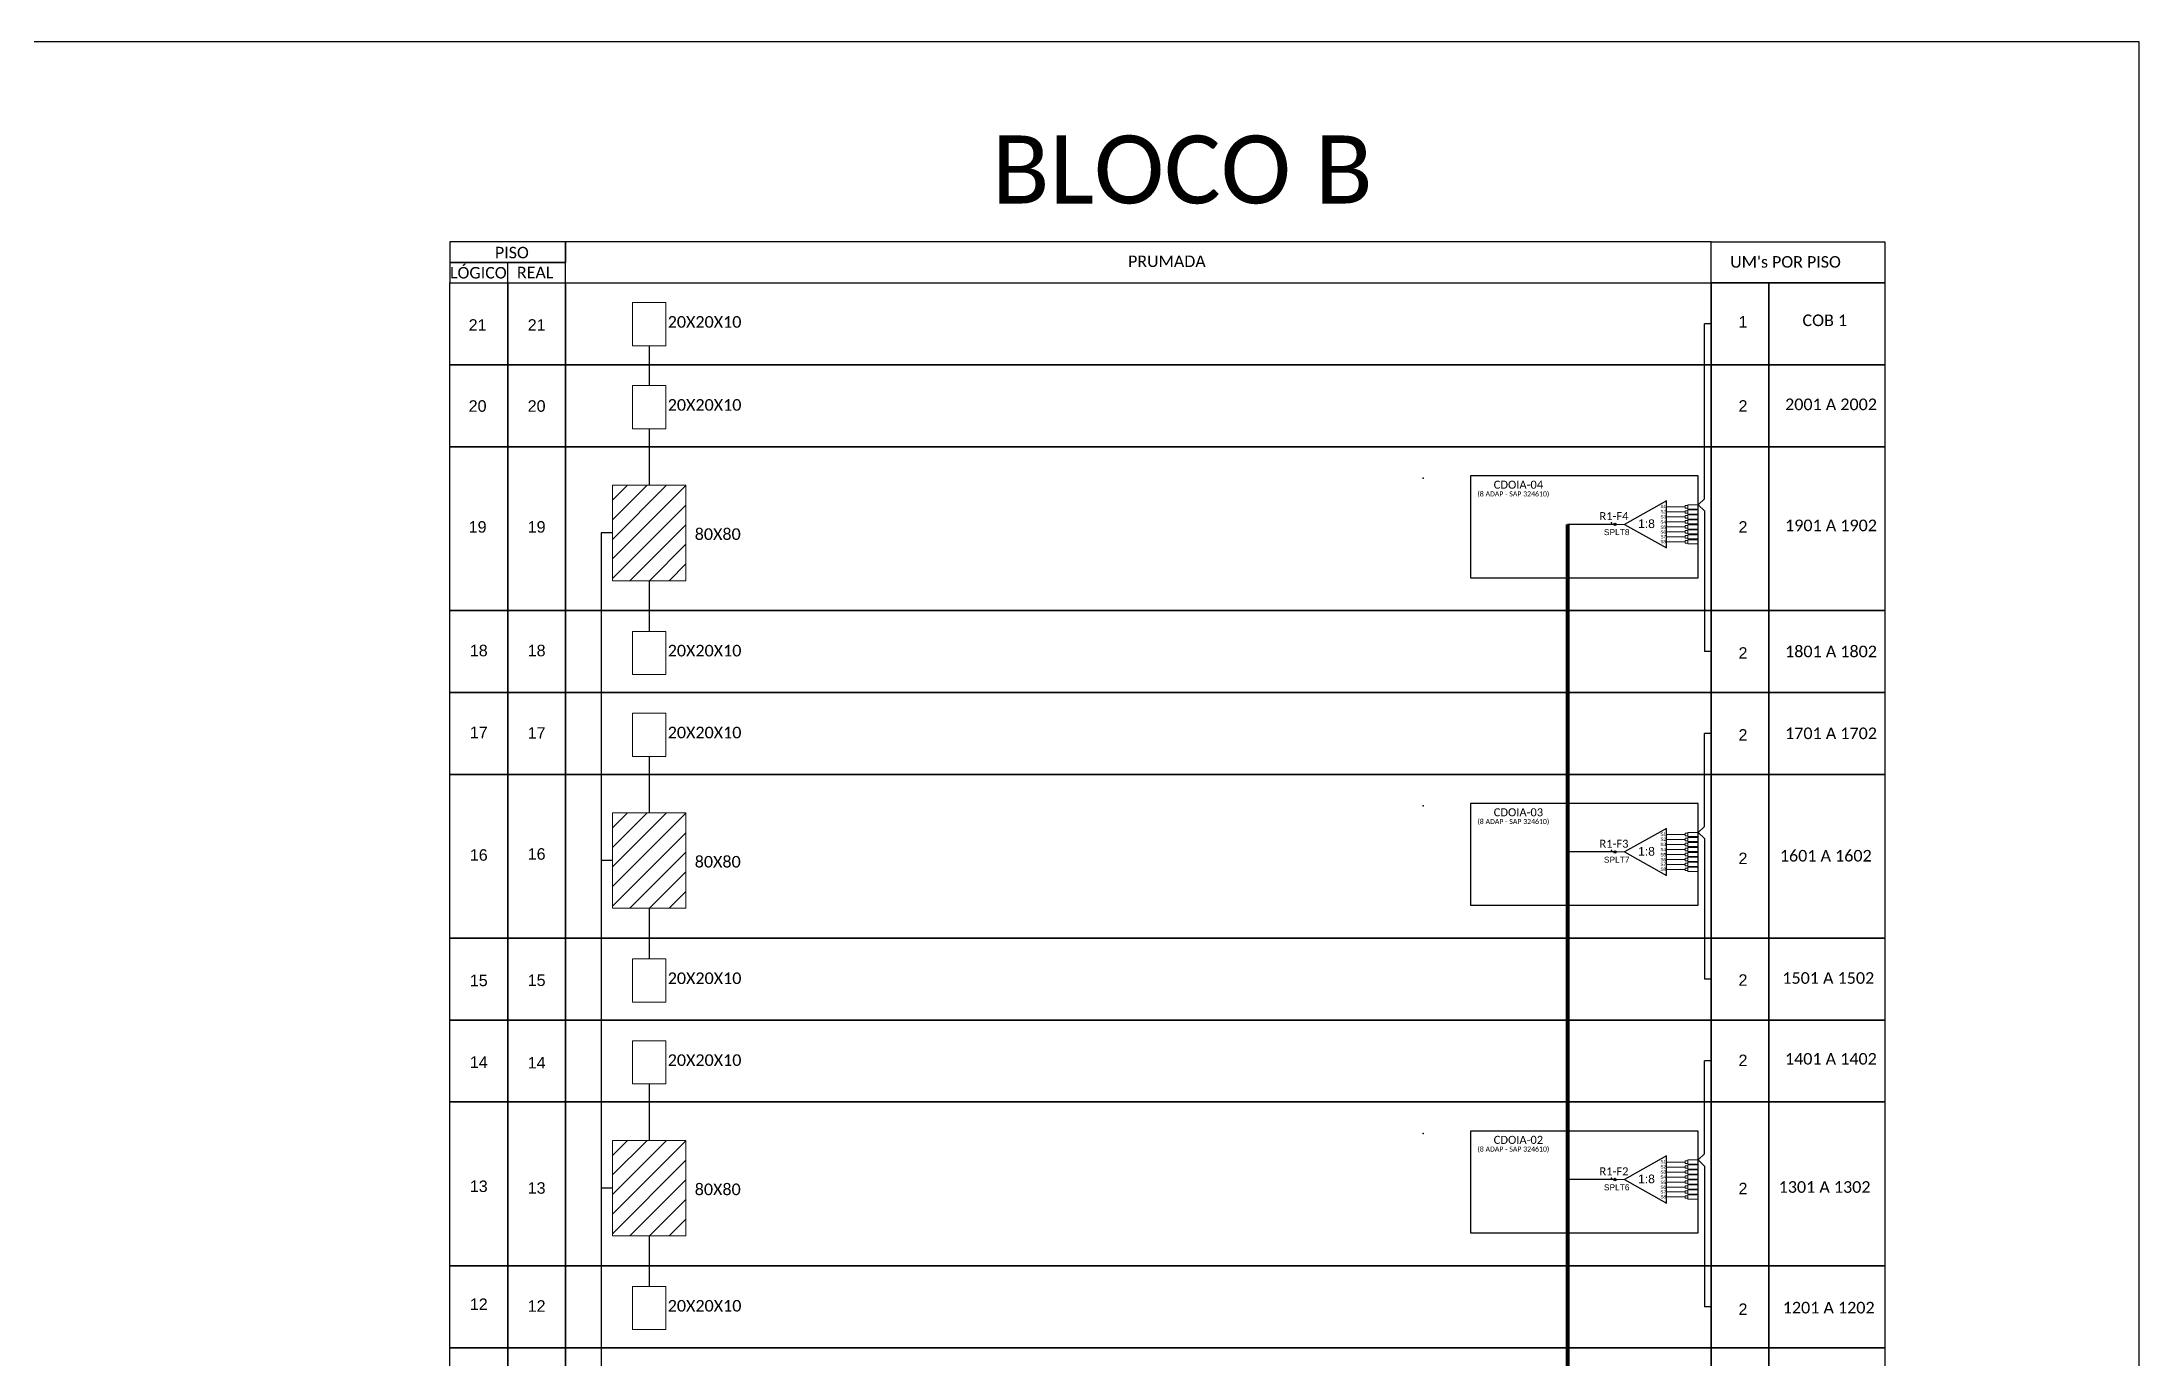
# Model space of a CAD drawing. Header units: inches. Extents: x 2352 to 7774, y -43 to 551.
# Drawn here: x 6444.4 to 6863.7, y 287.8 to 550.8 of the extents above; entities that cross this region are included whole.
import ezdxf
from ezdxf.enums import TextEntityAlignment as Align

# ---------------------------------------------------------------- set-up
doc = ezdxf.new("R2010")
doc.units = ezdxf.units.IN
doc.header["$MEASUREMENT"] = 0
doc.styles.add('ARIAL', font='arial.ttf')
doc.styles.add('WMF-Calibri0', font='calibri.ttf')

# ---------------------------------------------------------------- blocks, each defined once
blk = doc.blocks.new('SPLT_1-8_SC-APC')
at = {"color": 1}
blk.add_lwpolyline([(-7.37, -2.1), (-17.04, -7.55), (-7.37, -13), (-7.37, -2.1)], dxfattribs=at)
at = {"color": 3, "lineweight": 0}
for points in [[(-2.99, -3.51), (-7.37, -3.51)], [(-7.37, -4.66), (-2.99, -4.66)], [(-2.41, -3.02), (-2.41, -4)], [(-2.41, -3.02), (0, -3.02)], [(-2.41, -4), (0, -4)], [(-2.41, -4.17), (-2.41, -5.16)], [(-2.41, -4.17), (0, -4.17)], [(-7.37, -5.82), (-2.99, -5.82)], [(-7.37, -6.97), (-2.99, -6.97)], [(-7.37, -8.12), (-2.99, -8.12)], [(-7.37, -9.28), (-2.99, -9.28)], [(-2.41, -5.16), (0, -5.16)], [(-2.41, -5.32), (-2.41, -6.31)], [(-2.41, -5.32), (0, -5.32)], [(-2.41, -6.31), (0, -6.31)], [(-2.41, -6.48), (-2.41, -7.46)], [(-2.41, -6.48), (0, -6.48)], [(-2.41, -7.46), (0, -7.46)], [(-2.41, -7.63), (-2.41, -8.62)], [(-2.41, -7.63), (0, -7.63)], [(-2.41, -8.62), (0, -8.62)], [(-2.41, -8.78), (-2.41, -9.77)], [(-2.41, -8.78), (0, -8.78)], [(-7.37, -10.43), (-2.99, -10.43)], [(-7.37, -11.58), (-2.99, -11.58)], [(-2.41, -9.77), (0, -9.77)], [(-2.41, -9.94), (-2.41, -10.92)], [(-2.41, -9.94), (0, -9.94)], [(-2.41, -10.92), (0, -10.92)], [(-2.41, -11.09), (-2.41, -12.08)], [(-2.41, -11.09), (0, -11.09)], [(-2.41, -12.08), (0, -12.08)]]:
    blk.add_lwpolyline(points, dxfattribs=at)
for points in [[(-2.99, -3.22), (-2.41, -3.22), (-2.41, -3.8), (-2.99, -3.8)], [(-2.99, -4.38), (-2.41, -4.38), (-2.41, -4.95), (-2.99, -4.95)], [(-2.99, -5.53), (-2.41, -5.53), (-2.41, -6.1), (-2.99, -6.1)], [(-2.99, -6.68), (-2.41, -6.68), (-2.41, -7.26), (-2.99, -7.26)], [(-2.99, -7.84), (-2.41, -7.84), (-2.41, -8.41), (-2.99, -8.41)], [(-2.99, -8.99), (-2.41, -8.99), (-2.41, -9.56), (-2.99, -9.56)], [(-2.99, -10.14), (-2.41, -10.14), (-2.41, -10.72), (-2.99, -10.72)], [(-2.99, -11.3), (-2.41, -11.3), (-2.41, -11.87), (-2.99, -11.87)]]:
    blk.add_lwpolyline(points, close=True, dxfattribs=at)
at = {"color": 1, "lineweight": 0}
blk.add_lwpolyline([(-17.04, -7.55), (-19.26, -7.55)], dxfattribs=at)
at = {"color": 1, "style": 'ARIAL'}
for s, height, p in [('S1', 0.75, (-8.74, -3.78)), ('S2', 0.75, (-8.74, -4.97)), ('1:8', 2, (-13.91, -8.4)), ('S3', 0.75, (-8.74, -6.18)), ('S4', 0.75, (-8.74, -7.36)), ('S5', 0.75, (-8.74, -8.57)), ('S6', 0.75, (-8.74, -9.69)), ('S7', 0.75, (-8.74, -10.78)), ('S8', 0.75, (-8.74, -11.9))]:
    blk.add_text(s, height=height, dxfattribs=at).set_placement(p)
blk = doc.blocks.new('SPLITTER_')
blk.add_point((0, 0))
at = {"style": 'ARIAL', "flags": 4}
blk.add_attdef('SPLT', (0, -3.26), '', height=1.5, dxfattribs=at)
blk = doc.blocks.new('A$C415C251F')
at = {"color": 3}
blk.add_point((0, 0), dxfattribs=at)
blk = doc.blocks.new('LEG_CDOIA8_C-SPLT_ESQ')
at = {"color": 3, "extrusion": (0, 0, -1), "xscale": -1, "zscale": -1}
blk.add_blockref('A$C415C251F', (0, 0), dxfattribs=at)
at = {"color": 1, "style": 'WMF-Calibri0', "flags": 4}
blk.add_attdef('MODELO', text='', height=1.5, dxfattribs=at).set_placement((22.54, -4.54), align=Align.CENTER)
blk.add_attdef('CDO', (21.44, -2.61), '', height=2, dxfattribs=at)
at = {"style": 'ARIAL', "flags": 4}
blk.add_attdef('SPLITAGEM', text='', height=1.5, dxfattribs=at).set_placement((18.61, -12.59), align=Align.CENTER)

msp = doc.modelspace()

# ---------------------------------------------------------------- hatches: boundary and pattern name
h = msp.add_hatch()
h.set_pattern_fill('ANSI31', color=1, scale=22.150909, style=0)
h.set_pattern_definition([(45, (-270.7667, -171.3535), (-1.9578823, 1.9578823), [])])
h.paths.add_polyline_path([(6573.16, 462.25), (6558.49, 462.25), (6558.49, 443.15), (6573.16, 443.15)])
h = msp.add_hatch(color=3)
h.dxf.hatch_style = 1
edge = h.paths.add_edge_path()
edge.add_arc((6758.93, 454.41), 0.242, 0, 360)
h = msp.add_hatch()
h.set_pattern_fill('ANSI31', color=1, scale=22.150909, style=0)
h.set_pattern_definition([(45, (-270.7667, -236.841), (-1.9578823, 1.9578823), [])])
h.paths.add_polyline_path([(6573.16, 396.76), (6558.49, 396.76), (6558.49, 377.66), (6573.16, 377.66)])
h = msp.add_hatch(color=3)
h.dxf.hatch_style = 1
edge = h.paths.add_edge_path()
edge.add_arc((6758.93, 388.92), 0.242, 0, 360)
h = msp.add_hatch()
h.set_pattern_fill('ANSI31', color=1, scale=22.150909, style=0)
h.set_pattern_definition([(45, (-270.7667, -302.3285), (-1.9578823, 1.9578823), [])])
h.paths.add_polyline_path([(6573.16, 331.27), (6558.49, 331.27), (6558.49, 312.18), (6573.16, 312.18)])
h = msp.add_hatch(color=3)
h.dxf.hatch_style = 1
edge = h.paths.add_edge_path()
edge.add_arc((6758.93, 323.44), 0.242, 0, 360)

# ---------------------------------------------------------------- linework, layer by layer
for points in [[(6025.14, -43.15), (6863.71, -43.15), (6863.71, 550.85), (6025.14, 550.85), (6025.14, -43.15)], [(6549.12, 502.67), (6778.14, 502.67), (6778.14, 510.89), (6549.12, 510.89), (6549.12, 510.89), (6549.12, 506.78)], [(6537.55, 502.67), (6537.55, 506.78)]]:
    msp.add_lwpolyline(points)
at = {"color": 0}
for points in [[(6525.97, 506.78), (6549.12, 506.78), (6549.12, 510.89), (6525.97, 510.89)], [(6525.97, 502.67), (6549.12, 502.67), (6549.12, 506.78), (6525.97, 506.78)]]:
    msp.add_lwpolyline(points, close=True, dxfattribs=at)
for points in [[(6778.14, 510.89), (6812.86, 510.89), (6812.86, 502.67), (6778.14, 502.67)], [(6525.97, 502.67), (6537.55, 502.67), (6537.55, 486.3), (6525.97, 486.3)], [(6537.55, 502.67), (6549.12, 502.67), (6549.12, 486.3), (6537.55, 486.3)], [(6549.12, 502.67), (6778.14, 502.67), (6778.14, 486.3), (6549.12, 486.3)], [(6778.14, 502.67), (6789.71, 502.67), (6789.71, 486.3), (6778.14, 486.3)], [(6789.71, 502.67), (6812.86, 502.67), (6812.86, 486.3), (6789.71, 486.3)], [(6525.97, 486.3), (6537.55, 486.3), (6537.55, 469.92), (6525.97, 469.92)], [(6537.55, 486.3), (6549.12, 486.3), (6549.12, 469.92), (6537.55, 469.92)], [(6549.12, 486.3), (6778.14, 486.3), (6778.14, 469.92), (6549.12, 469.92)], [(6778.14, 486.3), (6789.71, 486.3), (6789.71, 469.92), (6778.14, 469.92)], [(6789.71, 486.3), (6812.86, 486.3), (6812.86, 469.92), (6789.71, 469.92)], [(6525.97, 469.92), (6537.55, 469.92), (6537.55, 437.18), (6525.97, 437.18)], [(6537.55, 469.92), (6549.12, 469.92), (6549.12, 437.18), (6537.55, 437.18)], [(6549.12, 469.92), (6778.14, 469.92), (6778.14, 437.18), (6549.12, 437.18)], [(6778.14, 469.92), (6789.71, 469.92), (6789.71, 437.18), (6778.14, 437.18)], [(6789.71, 469.92), (6812.86, 469.92), (6812.86, 437.18), (6789.71, 437.18)], [(6525.97, 437.18), (6537.55, 437.18), (6537.55, 420.81), (6525.97, 420.81)], [(6537.55, 437.18), (6549.12, 437.18), (6549.12, 420.81), (6537.55, 420.81)], [(6549.12, 437.18), (6778.14, 437.18), (6778.14, 420.81), (6549.12, 420.81)], [(6778.14, 437.18), (6789.71, 437.18), (6789.71, 420.81), (6778.14, 420.81)], [(6789.71, 437.18), (6812.86, 437.18), (6812.86, 420.81), (6789.71, 420.81)], [(6525.97, 420.81), (6537.55, 420.81), (6537.55, 404.44), (6525.97, 404.44)], [(6537.55, 420.81), (6549.12, 420.81), (6549.12, 404.44), (6537.55, 404.44)], [(6549.12, 420.81), (6778.14, 420.81), (6778.14, 404.44), (6549.12, 404.44)], [(6778.14, 420.81), (6789.71, 420.81), (6789.71, 404.44), (6778.14, 404.44)], [(6789.71, 420.81), (6812.86, 420.81), (6812.86, 404.44), (6789.71, 404.44)], [(6525.97, 404.44), (6537.55, 404.44), (6537.55, 371.69), (6525.97, 371.69)], [(6537.55, 404.44), (6549.12, 404.44), (6549.12, 371.69), (6537.55, 371.69)], [(6549.12, 404.44), (6778.14, 404.44), (6778.14, 371.69), (6549.12, 371.69)], [(6778.14, 404.44), (6789.71, 404.44), (6789.71, 371.69), (6778.14, 371.69)], [(6789.71, 404.44), (6812.86, 404.44), (6812.86, 371.69), (6789.71, 371.69)], [(6525.97, 371.69), (6537.55, 371.69), (6537.55, 355.32), (6525.97, 355.32)], [(6537.55, 371.69), (6549.12, 371.69), (6549.12, 355.32), (6537.55, 355.32)], [(6549.12, 371.69), (6778.14, 371.69), (6778.14, 355.32), (6549.12, 355.32)], [(6778.14, 371.69), (6789.71, 371.69), (6789.71, 355.32), (6778.14, 355.32)], [(6789.71, 371.69), (6812.86, 371.69), (6812.86, 355.32), (6789.71, 355.32)], [(6525.97, 355.32), (6537.55, 355.32), (6537.55, 338.95), (6525.97, 338.95)], [(6537.55, 355.32), (6549.12, 355.32), (6549.12, 338.95), (6537.55, 338.95)], [(6549.12, 355.32), (6778.14, 355.32), (6778.14, 338.95), (6549.12, 338.95)], [(6778.14, 355.32), (6789.71, 355.32), (6789.71, 338.95), (6778.14, 338.95)], [(6789.71, 355.32), (6812.86, 355.32), (6812.86, 338.95), (6789.71, 338.95)], [(6525.97, 338.95), (6537.55, 338.95), (6537.55, 306.21), (6525.97, 306.21)], [(6537.55, 338.95), (6549.12, 338.95), (6549.12, 306.21), (6537.55, 306.21)], [(6549.12, 338.95), (6778.14, 338.95), (6778.14, 306.21), (6549.12, 306.21)], [(6778.14, 338.95), (6789.71, 338.95), (6789.71, 306.21), (6778.14, 306.21)], [(6789.71, 338.95), (6812.86, 338.95), (6812.86, 306.21), (6789.71, 306.21)], [(6525.97, 306.21), (6537.55, 306.21), (6537.55, 289.83), (6525.97, 289.83)], [(6537.55, 306.21), (6549.12, 306.21), (6549.12, 289.83), (6537.55, 289.83)], [(6549.12, 306.21), (6778.14, 306.21), (6778.14, 289.83), (6549.12, 289.83)], [(6778.14, 306.21), (6789.71, 306.21), (6789.71, 289.83), (6778.14, 289.83)], [(6789.71, 306.21), (6812.86, 306.21), (6812.86, 289.83), (6789.71, 289.83)], [(6525.97, 289.83), (6537.55, 289.83), (6537.55, 273.46), (6525.97, 273.46)], [(6537.55, 289.83), (6549.12, 289.83), (6549.12, 273.46), (6537.55, 273.46)], [(6549.12, 289.83), (6778.14, 289.83), (6778.14, 273.46), (6549.12, 273.46)], [(6778.14, 289.83), (6789.71, 289.83), (6789.71, 273.46), (6778.14, 273.46)], [(6789.71, 289.83), (6812.86, 289.83), (6812.86, 273.46), (6789.71, 273.46)]]:
    msp.add_lwpolyline(points, close=True)
at = {"color": 0, "lineweight": 0}
for points in [[(6562.51, 498.73), (6569.13, 498.73), (6569.13, 490.11), (6562.51, 490.11)], [(6562.51, 482.14), (6569.13, 482.14), (6569.13, 473.52), (6562.51, 473.52)], [(6562.51, 433.02), (6569.13, 433.02), (6569.13, 424.4), (6562.51, 424.4)], [(6562.51, 416.65), (6569.13, 416.65), (6569.13, 408.03), (6562.51, 408.03)], [(6562.51, 367.53), (6569.13, 367.53), (6569.13, 358.91), (6562.51, 358.91)], [(6562.51, 351.16), (6569.13, 351.16), (6569.13, 342.54), (6562.51, 342.54)], [(6562.51, 302.05), (6569.13, 302.05), (6569.13, 293.43), (6562.51, 293.43)]]:
    msp.add_lwpolyline(points, close=True, dxfattribs=at)
at = {"color": 3}
for points in [[(6776.82, 459.53), (6776.82, 494.48)], [(6778.14, 494.48), (6776.82, 494.48)], [(6565.82, 490.11), (6565.82, 482.14)], [(6565.82, 473.52), (6565.82, 462.25)], [(6776.82, 459.53), (6775.57, 458.32), (6776.82, 457.12), (6776.82, 457.12)], [(6776.82, 457.12), (6776.82, 428.99)], [(6558.49, 452.7), (6556.26, 452.7), (6556.26, 141.63)], [(6565.82, 443.15), (6565.82, 433.02)], [(6778.14, 428.99), (6776.82, 428.99)], [(6776.82, 394.04), (6776.82, 412.62)], [(6778.14, 412.62), (6776.82, 412.62)], [(6565.82, 408.03), (6565.82, 396.76)], [(6776.82, 394.04), (6775.57, 392.84), (6776.82, 391.63), (6776.82, 391.63)], [(6776.82, 391.63), (6776.82, 363.51)], [(6558.49, 387.21), (6556.26, 387.21)], [(6565.82, 377.66), (6565.82, 367.53)], [(6778.14, 363.51), (6776.82, 363.51)], [(6776.82, 328.56), (6776.82, 347.14)], [(6778.14, 347.14), (6776.82, 347.14)], [(6565.82, 342.54), (6565.82, 331.27)], [(6776.82, 328.56), (6775.57, 327.35), (6776.82, 326.14), (6776.82, 326.14)], [(6776.82, 326.14), (6776.82, 298.02)], [(6558.49, 321.72), (6556.26, 321.72)], [(6565.82, 312.18), (6565.82, 302.05)], [(6778.14, 298.02), (6776.82, 298.02)]]:
    msp.add_lwpolyline(points, dxfattribs=at)
at = {"color": 1, "lineweight": 0}
for points in [[(6558.49, 462.25), (6573.16, 462.25), (6573.16, 443.15), (6558.49, 443.15)], [(6558.49, 396.76), (6573.16, 396.76), (6573.16, 377.66), (6558.49, 377.66)], [(6558.49, 331.27), (6573.16, 331.27), (6573.16, 312.18), (6558.49, 312.18)]]:
    msp.add_lwpolyline(points, close=True, dxfattribs=at)
at = {"color": 1}
for points in [[(6775.57, 464.08), (6730.05, 464.08), (6730.05, 443.75), (6775.57, 443.75)], [(6775.57, 398.59), (6730.05, 398.59), (6730.05, 378.27), (6775.57, 378.27)], [(6775.57, 333.1), (6730.05, 333.1), (6730.05, 312.78), (6775.57, 312.78)]]:
    msp.add_lwpolyline(points, close=True, dxfattribs=at)
at = {"color": 5, "const_width": 0.8}
msp.add_lwpolyline([(6749.45, 454.41), (6749.45, 162.51), (6737.72, 162.51)], dxfattribs=at)
at = {"color": 5}
for points in [[(6758.93, 454.41), (6749.45, 454.41)], [(6758.93, 388.92), (6749.45, 388.92)], [(6758.93, 323.44), (6749.45, 323.44)]]:
    msp.add_lwpolyline(points, dxfattribs=at)
at = {"color": 3}
for centre in [(6758.93, 454.41), (6758.93, 388.92), (6758.93, 323.44)]:
    msp.add_circle(centre, 0.242, dxfattribs=at)

# ---------------------------------------------------------------- block references
ref = msp.add_blockref('LEG_CDOIA8_C-SPLT_ESQ', (6720.57, 463.63), dxfattribs=dict(at, xscale=0.8000000000465661, yscale=0.7999999999883585, zscale=0.8))
ref.add_attrib('CDO', 'CDOIA-04', (6734.68, 461.54), dxfattribs={"color": 1, "height": 1.6, "style": 'WMF-Calibri0'})
ref.add_attrib('MODELO', '(8 ADAP - SAP 324610)', dxfattribs={"color": 1, "height": 1, "style": 'WMF-Calibri0'}).set_placement((6738.61, 460), align=Align.CENTER)
at = {"color": 3, "xscale": 0.8640000000505097, "yscale": 0.8639999999874135, "zscale": 0.8640000000000001}
for p in [(6775.57, 460.93), (6775.57, 395.44), (6775.57, 329.96)]:
    msp.add_blockref('SPLT_1-8_SC-APC', p, dxfattribs=at)
ref = msp.add_blockref('SPLITTER_', (6758.26, 454.7), dxfattribs=dict(xscale=0.8000000000465661, yscale=0.7999999999883585, zscale=0.8))
ref.add_attrib('SPLT', 'SPLT8', (6756.71, 452.26), dxfattribs={"height": 1.2, "style": 'ARIAL'})
at = {"color": 3}
ref = msp.add_blockref('LEG_CDOIA8_C-SPLT_ESQ', (6720.57, 398.14), dxfattribs=dict(at, xscale=0.8000000000465661, yscale=0.7999999999883585, zscale=0.8))
ref.add_attrib('CDO', 'CDOIA-03', (6734.68, 396.05), dxfattribs={"color": 1, "height": 1.6, "style": 'WMF-Calibri0'})
ref.add_attrib('MODELO', '(8 ADAP - SAP 324610)', dxfattribs={"color": 1, "height": 1, "style": 'WMF-Calibri0'}).set_placement((6738.61, 394.51), align=Align.CENTER)
ref = msp.add_blockref('SPLITTER_', (6758.26, 389.21), dxfattribs=dict(xscale=0.8000000000465661, yscale=0.7999999999883585, zscale=0.8))
ref.add_attrib('SPLT', 'SPLT7', (6756.71, 386.77), dxfattribs={"height": 1.2, "style": 'ARIAL'})
ref = msp.add_blockref('LEG_CDOIA8_C-SPLT_ESQ', (6720.57, 332.66), dxfattribs=dict(at, xscale=0.8000000000465661, yscale=0.7999999999883585, zscale=0.8))
ref.add_attrib('CDO', 'CDOIA-02', (6734.68, 330.57), dxfattribs={"color": 1, "height": 1.6, "style": 'WMF-Calibri0'})
ref.add_attrib('MODELO', '(8 ADAP - SAP 324610)', dxfattribs={"color": 1, "height": 1, "style": 'WMF-Calibri0'}).set_placement((6738.61, 329.03), align=Align.CENTER)
ref = msp.add_blockref('SPLITTER_', (6758.26, 323.73), dxfattribs=dict(xscale=0.8000000000465661, yscale=0.7999999999883585, zscale=0.8))
ref.add_attrib('SPLT', 'SPLT6', (6756.71, 321.28), dxfattribs={"height": 1.2, "style": 'ARIAL'})

# ---------------------------------------------------------------- texts
at = {"color": 0, "style": 'WMF-Calibri0'}
for s, height, p in [('BLOCO B', 13.601, (6634.33, 518.55)), ('     PISO', 2.3, (6530.94, 507.59)), ('PRUMADA', 2.3, (6661.58, 505.85)), ("UM's POR PISO", 2.3, (6781.96, 505.73)), ('  LÓGICO', 2.3, (6524.39, 503.56)), ('    REAL', 2.3, (6536.15, 503.61))]:
    msp.add_text(s, height=height, dxfattribs=at).set_placement(p)
at = {"style": 'WMF-Calibri0'}
for s, p in [('20X20X10', (6569.54, 493.72)), ('COB 1', (6796.42, 494.04)), ('20X20X10', (6569.54, 477.13)), ('2001 A 2002', (6792.94, 477.24)), ('80X80', (6574.94, 451.3)), ('1901 A 1902', (6792.94, 453.04)), ('20X20X10', (6569.54, 428.01)), ('1801 A 1802', (6792.94, 427.85)), ('20X20X10', (6569.54, 411.64)), ('1701 A 1702', (6792.94, 411.48)), ('80X80', (6574.94, 385.81)), ('1601 A 1602', (6791.89, 387.01)), ('20X20X10', (6569.54, 362.52)), ('1501 A 1502', (6792.39, 362.57)), ('20X20X10', (6569.54, 346.15)), ('1401 A 1402', (6792.91, 346.41)), ('1301 A 1302', (6791.65, 320.79)), ('80X80', (6574.94, 320.32)), ('20X20X10', (6569.54, 297.04)), ('1201 A 1202', (6792.47, 296.67))]:
    msp.add_text(s, height=2.317, dxfattribs=at).set_placement(p)
at = {"color": 5, "style": 'WMF-Calibri0'}
for s, p in [('R1-F4', (6755.83, 455.26)), ('R1-F3', (6755.83, 389.77)), ('R1-F2', (6755.83, 324.28))]:
    msp.add_text(s, height=1.6, dxfattribs=at).set_placement(p)
at = {"style": 'ARIAL', "flags": 12}
for tag, p in [('21', (6531.53, 494.27)), ('21', (6543.33, 494.27)), ('1', (6784.52, 494.89)), ('20', (6531.53, 478.07)), ('20', (6543.33, 478.07)), ('2', (6784.52, 478.08)), ('19', (6531.53, 453.9)), ('19', (6543.33, 453.9)), ('2', (6784.52, 453.89)), ('18', (6531.76, 429.19)), ('18', (6543.33, 429.19)), ('2', (6784.52, 428.7)), ('17', (6531.76, 412.82)), ('17', (6543.33, 412.71)), ('2', (6784.52, 412.32)), ('16', (6531.76, 388.32)), ('16', (6543.33, 388.52)), ('2', (6784.52, 387.64)), ('15', (6531.76, 363.24)), ('15', (6543.33, 363.28)), ('2', (6784.52, 363.32)), ('14', (6531.76, 346.91)), ('2', (6784.52, 347.26)), ('14', (6543.33, 346.79)), ('13', (6531.76, 322.1)), ('13', (6543.33, 321.75)), ('2', (6784.52, 321.64)), ('12', (6531.76, 298.51)), ('12', (6543.33, 298.16)), ('2', (6784.52, 297.51))]:
    msp.add_attdef(tag, text='XX', height=2.3, dxfattribs=at).set_placement(p, align=Align.MIDDLE_CENTER)

doc.saveas('drawing.dxf')
